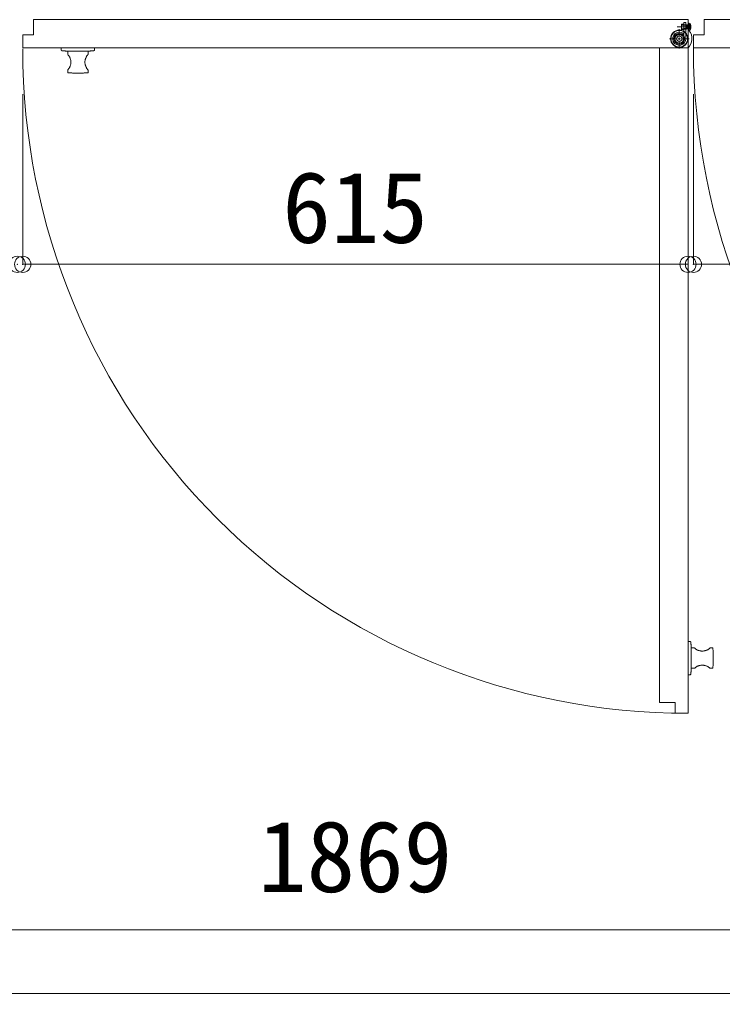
# Model space of a CAD drawing. Units: millimetres at full size, sheet at 1:30. Extents: x -6149 to 5151, y -9003 to 3076.
# Drawn here: x 2690 to 3340, y -9003 to -8103 of the extents above; entities that cross this region are included whole.
import ezdxf
from ezdxf.enums import TextEntityAlignment as Align

# ---------------------------------------------------------------- set-up
doc = ezdxf.new("R2010")
doc.units = ezdxf.units.MM
doc.header["$LTSCALE"] = 30
doc.header["$PDMODE"] = 32
doc.header["$PDSIZE"] = 15
for name, pattern in [('CHAIN1', [8, 5, -1, 1, -1]), ('DASHED3', [4, 3, -1]), ('DOUBLE_CHAIN1', [8.8, 5, -1, 0.6, -0.6, 0.6, -1])]:
    doc.linetypes.add(name, pattern=pattern)
for name, color, linetype, lineweight in [('0-0', 7, 'DOUBLE_CHAIN1', 9), ('0-3', 7, 'DOUBLE_CHAIN1', 9), ('0-6', 7, 'Continuous', 9), ('0-8', 7, 'Continuous', 9), ('8-3', 7, 'Continuous', 9)]:
    doc.layers.add(name, color=color, linetype=linetype, lineweight=lineweight)
doc.styles.add('ＭＳ ゴシック', font='')
doc.styles.get('ＭＳ ゴシック').set_extended_font_data('MS Gothic')

msp = doc.modelspace()

# ---------------------------------------------------------------- linework, layer by layer
at = {"layer": '0-0', "linetype": 'Continuous'}
msp.add_line((5150.65, -9002.83), (1450.65, -9002.83), dxfattribs=at)
at = {"layer": '0-3', "color": 3, "linetype": 'Continuous'}
for p, q in [((2703.15, -8116.83), (2703.15, -8102.53)), ((3308.15, -8102.53), (2703.15, -8102.53)), ((3308.15, -8128.83), (3308.15, -8102.53)), ((3323.15, -8116.83), (3323.15, -8102.53)), ((3928.15, -8102.53), (3323.15, -8102.53)), ((3302.15, -8106.93), (3304.15, -8106.93)), ((3302.15, -8106.93), (3302.15, -8111.93)), ((3304.15, -8105.43), (3304.15, -8107.43)), ((3306.15, -8105.43), (3304.15, -8105.43)), ((3304.15, -8111.33), (3304.15, -8107.33)), ((3304.15, -8107.43), (3304.15, -8120.33)), ((3304.15, -8107.76), (3306.75, -8107.76)), ((3304.15, -8110.9), (3306.75, -8110.9)), ((3304.15, -8111.33), (3306.75, -8111.33)), ((3306.15, -8107.43), (3306.15, -8105.43)), ((3306.15, -8107.43), (3306.15, -8120.33)), ((3307.45, -8107.54), (3306.75, -8107.76)), ((3307.45, -8111.11), (3306.75, -8110.9)), ((3306.75, -8111.33), (3307.45, -8111.11)), ((3307.95, -8107.54), (3307.45, -8107.54)), ((3308.15, -8112.83), (3308.15, -8105.83)), ((3310.41, -8111.79), (3310.41, -8106.86)), ((3310.49, -8107.23), (3310.5, -8107.23)), ((3310.49, -8108.86), (3310.66, -8108.86)), ((3310.66, -8109.79), (3310.49, -8109.79)), ((3310.5, -8111.43), (3310.49, -8111.43)), ((2693.15, -8116.83), (2703.15, -8116.83)), ((2693.15, -8128.83), (2693.15, -8116.83)), ((3304.15, -8111.93), (3302.15, -8111.93)), ((3302.67, -8117.17), (3303.95, -8115.64)), ((3308.15, -8112.83), (3309.27, -8112.73)), ((3313.15, -8116.83), (3323.15, -8116.83)), ((3313.15, -8128.83), (3313.15, -8116.83)), ((3308.15, -8128.83), (2693.15, -8128.83)), ((3308.15, -8128.83), (3281.85, -8128.83)), ((3281.85, -8128.83), (3281.85, -8733.83)), ((3308, -8128.83), (3308.31, -8128.83)), ((3308.15, -8128.67), (3308.15, -8128.98)), ((3308.15, -8128.83), (3308.15, -8743.83)), ((3928.15, -8128.83), (3313.15, -8128.83)), ((3296.15, -8733.83), (3281.85, -8733.83)), ((3296.15, -8743.83), (3296.15, -8733.83)), ((3308.15, -8743.83), (3296.15, -8743.83))]:
    msp.add_line(p, q, dxfattribs=at)
at = {"layer": '0-3', "color": 3, "linetype": 'CHAIN1'}
for p, q in [((3298.18, -8109.33), (3309.2, -8109.33)), ((3300.05, -8118.33), (3300.05, -8111.33)), ((3300.15, -8109.43), (3308.15, -8109.43)), ((3311.08, -8109.33), (3303.82, -8109.33)), ((3298.05, -8120.33), (3291.05, -8120.33)), ((3298.05, -8120.33), (3292.95, -8120.33)), ((3300.05, -8120.33), (3299.05, -8120.33)), ((3300.05, -8120.33), (3299.05, -8120.33)), ((3300.05, -8118.33), (3300.05, -8113.23)), ((3300.05, -8120.33), (3300.05, -8119.33)), ((3300.05, -8120.33), (3300.05, -8119.33)), ((3300.05, -8120.33), (3300.05, -8121.33)), ((3300.05, -8120.33), (3301.05, -8120.33)), ((3300.05, -8120.33), (3300.05, -8121.33)), ((3300.05, -8120.33), (3301.05, -8120.33)), ((3302.05, -8120.33), (3307.15, -8120.33)), ((3302.05, -8120.33), (3309.05, -8120.33)), ((3300.05, -8122.33), (3300.05, -8127.43)), ((3300.05, -8122.33), (3300.05, -8129.33))]:
    msp.add_line(p, q, dxfattribs=at)
at = {"layer": '0-3', "color": 3, "linetype": 'DASHED3'}
for p, q in [((3302.15, -8107.43), (3306.15, -8107.43)), ((3302.15, -8107.78), (3306.15, -8107.78)), ((3306.15, -8111.08), (3302.15, -8111.08)), ((3306.15, -8111.43), (3302.15, -8111.43)), ((3309.45, -8107.23), (3310.49, -8107.23)), ((3309.45, -8111.43), (3309.45, -8107.23)), ((3309.45, -8108.16), (3310.66, -8108.16)), ((3309.45, -8108.86), (3310.49, -8108.86)), ((3309.45, -8109.79), (3310.49, -8109.79)), ((3309.45, -8110.49), (3310.66, -8110.49)), ((3309.45, -8111.43), (3310.49, -8111.43))]:
    msp.add_line(p, q, dxfattribs=at)
at = {"layer": '0-3', "color": 4}
for p, q in [((2728.65, -8128.83), (2759.65, -8128.83)), ((2728.65, -8130.39), (2728.65, -8128.83)), ((2759.65, -8130.39), (2759.65, -8128.83)), ((2734.6, -8131.83), (2753.7, -8131.83)), ((2734.75, -8134.65), (2734.75, -8131.83)), ((2753.55, -8134.65), (2753.55, -8131.83)), ((2734.75, -8149.34), (2734.75, -8151.33)), ((2753.7, -8149.34), (2753.7, -8151.33)), ((3308.15, -8708.33), (3308.15, -8677.33)), ((3309.72, -8677.33), (3308.15, -8677.33)), ((3311.15, -8702.38), (3311.15, -8683.28)), ((3313.97, -8683.43), (3311.15, -8683.43)), ((3328.66, -8683.28), (3330.65, -8683.28)), ((3313.97, -8702.23), (3311.15, -8702.23)), ((3328.66, -8702.23), (3330.65, -8702.23)), ((3309.72, -8708.33), (3308.15, -8708.33))]:
    msp.add_line(p, q, dxfattribs=at)
at = {"layer": '0-3', "color": 3, "linetype": 'Continuous'}
for points in [[(3306.75, -8111.33), (3306.75, -8107.33), (3304.15, -8107.33)], [(3307.45, -8111.11), (3307.45, -8107.54), (3306.75, -8107.33)], [(3307.45, -8111.11), (3307.95, -8111.11), (3307.95, -8107.54)], [(3309.27, -8112.73), (3309.27, -8105.92), (3308.15, -8105.83)], [(3310.66, -8108.16), (3310.68, -8108.28), (3310.69, -8108.39), (3310.7, -8108.5), (3310.7, -8108.59), (3310.7, -8108.68), (3310.7, -8108.75), (3310.69, -8108.8), (3310.68, -8108.84), (3310.67, -8108.85), (3310.66, -8108.86)], [(3310.66, -8109.79), (3310.68, -8109.8), (3310.69, -8109.83), (3310.7, -8109.88), (3310.7, -8109.94), (3310.7, -8110.02), (3310.7, -8110.12), (3310.69, -8110.22), (3310.68, -8110.33), (3310.67, -8110.41), (3310.66, -8110.49)]]:
    msp.add_lwpolyline(points, dxfattribs=at)
for radius in [8, 7.7, 5, 4, 2.5]:
    msp.add_circle((3300.05, -8120.33), radius, dxfattribs=at)
for centre, radius, start, end in [((3307.95, -8107.34), 0.2, 270, 0), ((3307.95, -8111.31), 0.2, 360, 90), ((3309.16, -8107.22), 1.3, 15.88085, 85), ((3301.75, -8109.33), 9, 13.4934, 15.88085), ((3301.75, -8109.33), 9, 344.11915, 346.5066), ((3301.75, -8109.33), 8.99, 7.45828, 13.51192), ((3301.75, -8109.33), 8.75, 356.94332, 3.05668), ((3301.75, -8109.33), 8.99, 346.48808, 352.54172), ((3300.05, -8120.33), 6.1, 50.25706, 0), ((3300.05, -8120.33), 4.1, 50.25706, 0), ((3300.05, -8120.33), 11.74, 313.61972, 40.18434), ((3309.16, -8111.43), 1.3, 275, 344.11915), ((3307.35, -8129.63), 614.2, 180, 270.07463), ((3307.55, -8128.23), 0.6, 270, 0), ((3927.35, -8128.83), 614.2, 180, 270.07463)]:
    msp.add_arc(centre, radius, start, end, dxfattribs=at)
at = {"layer": '0-3', "color": 4}
for centre, radius, start, end in [((2729.65, -8130.39), 1, 180, 264.01359), ((2744.15, -7992.15), 140, 264.01359, 266.08857), ((2735.25, -8134.65), 0.5, 180, 223.08896), ((2727.4, -8141.99), 10.25, 316.91104, 43.08896), ((2760.9, -8141.99), 10.25, 136.91104, 223.08896), ((2753.05, -8134.65), 0.5, 316.91104, 0), ((2744.15, -7992.15), 140, 273.91143, 275.98917), ((2758.65, -8130.39), 1, 275.98917, 0), ((2735.25, -8149.34), 0.5, 136.91104, 180), ((2735.25, -8151.33), 0.5, 180, 266.80127), ((2744.15, -7992.08), 160, 266.80127, 270.02626), ((2744.3, -7992.08), 160, 269.97374, 273.19873), ((2753.2, -8151.33), 0.5, 273.19873, 0), ((2753.2, -8149.34), 0.5, 0, 43.08896), ((3309.72, -8678.33), 1, 5.98917, 90), ((3171.48, -8692.83), 140, 3.91143, 5.98917), ((3313.97, -8683.93), 0.5, 46.91104, 90), ((3321.32, -8676.07), 10.25, 226.91104, 313.08896), ((3328.66, -8683.78), 0.5, 90, 133.08896), ((3330.65, -8683.78), 0.5, 3.19873, 90), ((3171.4, -8692.68), 160, 359.97374, 3.19873), ((3171.4, -8692.83), 160, 356.80127, 0.02626), ((3171.48, -8692.83), 140, 354.01359, 356.08857), ((3313.97, -8701.73), 0.5, 270, 313.08896), ((3321.32, -8709.58), 10.25, 46.91104, 133.08896), ((3328.66, -8701.73), 0.5, 226.91104, 270), ((3330.65, -8701.73), 0.5, 270, 356.80127), ((3309.72, -8707.33), 1, 270, 354.01359)]:
    msp.add_arc(centre, radius, start, end, dxfattribs=at)
at = {"layer": '0-6'}
msp.add_line((2066.14, -8943.83), (3935.16, -8943.83), dxfattribs=at)
at = {"layer": '0-8'}
for p, q in [((2693.15, -8328.83), (2693.15, -8171.54)), ((3308.15, -8328.83), (3308.15, -8171.54)), ((3313.15, -8328.83), (3313.15, -8171.54))]:
    msp.add_line(p, q, dxfattribs=at)
for p in [(2688.15, -8328.83), (2693.15, -8328.83), (3308.15, -8328.83), (3313.15, -8328.83)]:
    msp.add_point(p, dxfattribs=at)
at = {"layer": '8-3'}
for p, q in [((2693.15, -8328.83), (3308.15, -8328.83)), ((3313.15, -8328.83), (3928.15, -8328.83))]:
    msp.add_line(p, q, dxfattribs=at)

# ---------------------------------------------------------------- texts
at = {"layer": '0-8', "style": 'ＭＳ ゴシック'}
for s, p in [('615', (2933.15, -8328.83)), ('1869', (2910.65, -8928.83))]:
    msp.add_text(s, height=65.98, dxfattribs=at).set_placement(p, align=Align.BOTTOM_LEFT)

doc.saveas('drawing.dxf')
